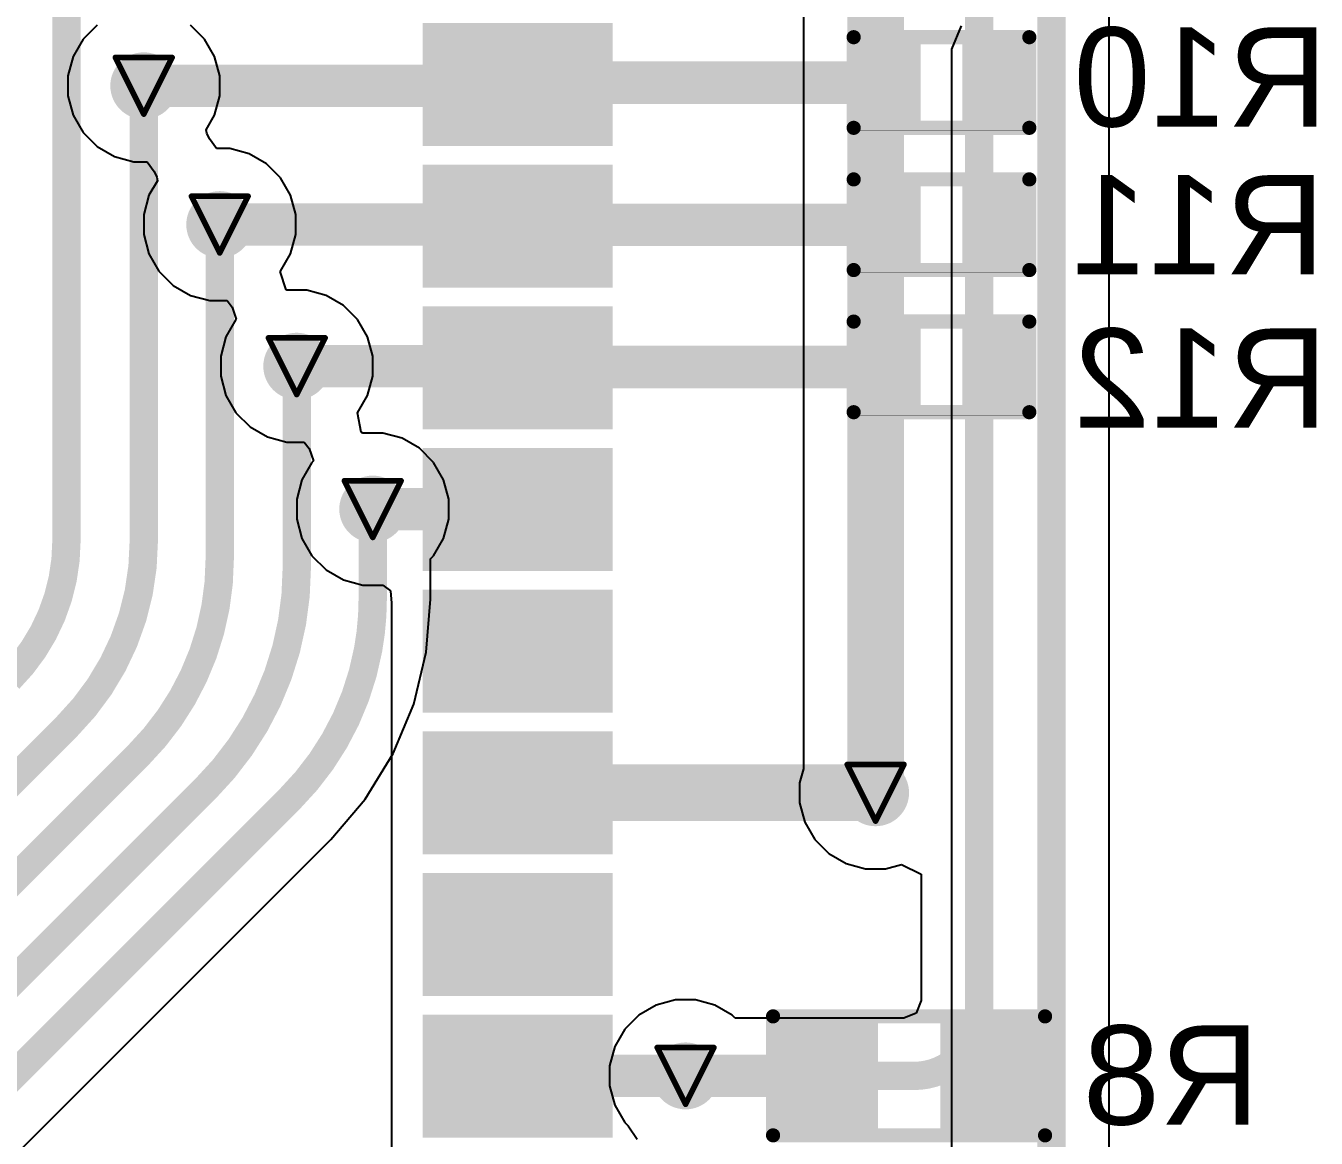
# Model space of a CAD drawing. Header units: inches. Extents: x -18 to 217, y -14 to 159.
# Drawn here: x 14.32 to 25.89, y 51.96 to 61.93 of the extents above; entities that cross this region are included whole.
import ezdxf

# ---------------------------------------------------------------- set-up
doc = ezdxf.new("R2010")
doc.units = ezdxf.units.IN
for name, color, linetype in [('Bottom Layer', 5, 'Continuous'), ('Bottom Overlay', 54, 'Continuous'), ('Bottom Paste', 16, 'Continuous'), ('Bottom Solder', 6, 'Continuous'), ('Drill Drawing', 1, 'Continuous'), ('Top Layer', 1, 'Continuous'), ('Via Holes', 16, 'Continuous')]:
    doc.layers.add(name, color=color, linetype=linetype)
doc.styles.add('Arial', font='', dxfattribs={"height": 0.2})
doc.styles.get('Arial').set_extended_font_data('Arial')

# ---------------------------------------------------------------- blocks, each defined once
blk = doc.blocks.new('41_SMD_UFL_M______B_3')
at = {"layer": 'Bottom Layer'}
for points in [[(-3.989998369999999, 9.62999979), (-3.989998369999999, 8.13000025), (-4.88999911, 8.13000025), (-4.88999911, 9.62999979)], [(-2.71999837, 9.62999979), (-2.71999837, 8.13000025), (-3.61999911, 8.13000025), (-3.61999911, 9.62999979)], [(-1.44999837, 9.62999979), (-1.44999837, 8.13000025), (-2.34999911, 8.13000025), (-2.34999911, 9.62999979)], [(-0.1799983700000001, 9.62999979), (-0.1799983699999999, 8.13000025), (-1.07999911, 8.13000025), (-1.07999911, 9.62999979)], [(1.09000163, 9.62999979), (1.09000163, 8.13000025), (0.1900008900000001, 8.13000025), (0.1900008899999999, 9.62999979)], [(2.36000163, 9.62999979), (2.36000163, 8.13000025), (1.46000089, 8.13000025), (1.46000089, 9.62999979)], [(3.63000163, 9.62999979), (3.63000163, 8.13000025), (2.73000089, 8.13000025), (2.73000089, 9.62999979)], [(4.900001629999999, 9.62999979), (4.900001629999999, 8.13000025), (4.00000089, 8.13000025), (4.00000089, 9.62999979)]]:
    blk.add_hatch(color=5, dxfattribs=at).paths.add_polyline_path(points)
at = {"layer": 'Bottom Paste'}
for points in [[(-3.989998369999999, 9.62999979), (-3.989998369999999, 8.13000025), (-4.88999911, 8.13000025), (-4.88999911, 9.62999979)], [(-2.71999837, 9.62999979), (-2.71999837, 8.13000025), (-3.61999911, 8.13000025), (-3.61999911, 9.62999979)], [(-1.44999837, 9.62999979), (-1.44999837, 8.13000025), (-2.34999911, 8.13000025), (-2.34999911, 9.62999979)], [(-0.1799983700000001, 9.62999979), (-0.1799983699999999, 8.13000025), (-1.07999911, 8.13000025), (-1.07999911, 9.62999979)], [(1.09000163, 9.62999979), (1.09000163, 8.13000025), (0.1900008900000001, 8.13000025), (0.1900008899999999, 9.62999979)], [(2.36000163, 9.62999979), (2.36000163, 8.13000025), (1.46000089, 8.13000025), (1.46000089, 9.62999979)], [(3.63000163, 9.62999979), (3.63000163, 8.13000025), (2.73000089, 8.13000025), (2.73000089, 9.62999979)], [(4.900001629999999, 9.62999979), (4.900001629999999, 8.13000025), (4.00000089, 8.13000025), (4.00000089, 9.62999979)]]:
    blk.add_hatch(color=16, dxfattribs=at).paths.add_polyline_path(points)
at = {"layer": 'Bottom Solder'}
for points in [[(-3.88839837, 9.731599789999999), (-3.88839837, 8.02840025), (-4.991599109999999, 8.02840025), (-4.991599109999999, 9.731599789999999)], [(-2.61839837, 9.731599789999999), (-2.61839837, 8.02840025), (-3.72159911, 8.02840025), (-3.72159911, 9.731599789999999)], [(-1.34839837, 9.731599789999999), (-1.34839837, 8.02840025), (-2.45159911, 8.02840025), (-2.45159911, 9.731599789999999)], [(-0.0783983700000001, 9.731599789999999), (-0.0783983699999999, 8.02840025), (-1.18159911, 8.02840025), (-1.18159911, 9.731599789999999)], [(1.19160163, 9.731599789999999), (1.19160163, 8.02840025), (0.0884008900000001, 8.02840025), (0.0884008899999999, 9.731599789999999)], [(2.46160163, 9.731599789999999), (2.46160163, 8.02840025), (1.35840089, 8.02840025), (1.35840089, 9.731599789999999)], [(3.73160163, 9.731599789999999), (3.73160163, 8.02840025), (2.62840089, 8.02840025), (2.62840089, 9.731599789999999)], [(5.00160163, 9.731599789999999), (5.00160163, 8.02840025), (3.89840089, 8.02840025), (3.89840089, 9.731599789999999)]]:
    blk.add_hatch(color=6, dxfattribs=at).paths.add_polyline_path(points)
blk = doc.blocks.new('R___0402_B_58')
at = {"layer": 'Bottom Layer'}
for points in [[(-0.24129746, 0.3175), (-0.24129746, -0.3175), (-0.69849746, -0.3175), (-0.69849746, 0.3175)], [(0.69849746, 0.3175), (0.69849746, -0.3175), (0.24129746, -0.3175), (0.24129746, 0.3175)]]:
    blk.add_hatch(color=5, dxfattribs=at).paths.add_polyline_path(points)
at = {"layer": 'Bottom Paste'}
for points in [[(-0.24129746, 0.3175), (-0.24129746, -0.3175), (-0.69849746, -0.3175), (-0.69849746, 0.3175)], [(0.69849746, 0.3175), (0.69849746, -0.3175), (0.24129746, -0.3175), (0.24129746, 0.3175)]]:
    blk.add_hatch(color=16, dxfattribs=at).paths.add_polyline_path(points)
at = {"layer": 'Bottom Solder'}
for points in [[(-0.1862963, 0.37250116), (-0.1862962999999999, -0.37250116), (-0.7534986199999999, -0.37250116), (-0.7534986199999999, 0.37250116)], [(0.7534986199999999, 0.37250116), (0.7534986199999999, -0.37250116), (0.1862963, -0.37250116), (0.1862962999999999, 0.37250116)]]:
    blk.add_hatch(color=6, dxfattribs=at).paths.add_polyline_path(points)
at = {"layer": 'Bottom Overlay'}
for points, const_width in [([(-0.7874, 0.4064), (-0.7874, -0.4064)], 0.127), ([(0.7874, 0.4064), (-0.7874, 0.4064)], 0.127), ([(0.7874, 0.4064), (0.7874, -0.4064)], 0.127), ([(0.8128025399999999, 0.4318), (-0.8128025399999999, 0.4318)], 0.0032258), ([(0.7874, -0.4064), (-0.7874, -0.4064)], 0.127)]:
    blk.add_lwpolyline(points, dxfattribs=dict(at, const_width=const_width))
for points, const_width in [([(-0.8191499999999999, 0.4064, 1), (-0.7556499999999999, 0.4064, 1)], 0.0635), ([(-0.8191499999999999, 0.4064, 1), (-0.7556499999999999, 0.4064, 1)], 0.0635), ([(0.7556499999999999, 0.4064, 1), (0.8191499999999999, 0.4064, 1)], 0.0635), ([(0.7556499999999999, 0.4064, 1), (0.8191499999999999, 0.4064, 1)], 0.0635), ([(-0.8136077199999999, 0.4318, 1), (-0.81199736, 0.4318, 1)], 0.0016129), ([(0.81199736, 0.4318, 1), (0.8136077199999999, 0.4318, 1)], 0.0016129), ([(-0.8191499999999999, -0.4064, 1), (-0.7556499999999999, -0.4064, 1)], 0.0635), ([(-0.8191499999999999, -0.4064, 1), (-0.7556499999999999, -0.4064, 1)], 0.0635), ([(0.7556499999999999, -0.4064, 1), (0.8191499999999999, -0.4064, 1)], 0.0635), ([(0.7556499999999999, -0.4064, 1), (0.8191499999999999, -0.4064, 1)], 0.0635)]:
    blk.add_lwpolyline(points, format="xyb", close=True, dxfattribs=dict(at, const_width=const_width))
blk = doc.blocks.new('R___0402_B_59')
at = {"layer": 'Bottom Layer'}
for points in [[(-0.24130508, 0.31749746), (-0.2413050799999999, -0.31750254), (-0.6985050799999999, -0.31750254), (-0.6985050799999999, 0.31749746)], [(0.69849746, 0.3175), (0.69849746, -0.3175), (0.24129746, -0.3175), (0.24129746, 0.3175)]]:
    blk.add_hatch(color=5, dxfattribs=at).paths.add_polyline_path(points)
at = {"layer": 'Bottom Paste'}
for points in [[(-0.24130508, 0.31749746), (-0.2413050799999999, -0.31750254), (-0.6985050799999999, -0.31750254), (-0.6985050799999999, 0.31749746)], [(0.69849746, 0.3175), (0.69849746, -0.3175), (0.24129746, -0.3175), (0.24129746, 0.3175)]]:
    blk.add_hatch(color=16, dxfattribs=at).paths.add_polyline_path(points)
at = {"layer": 'Bottom Solder'}
for points in [[(-0.18630392, 0.3724986199999999), (-0.18630392, -0.3725037), (-0.75350624, -0.3725037), (-0.75350624, 0.3724986199999999)], [(0.7534986199999999, 0.37250116), (0.7534986199999999, -0.37250116), (0.1862963, -0.37250116), (0.1862962999999999, 0.37250116)]]:
    blk.add_hatch(color=6, dxfattribs=at).paths.add_polyline_path(points)
at = {"layer": 'Bottom Overlay'}
for points, const_width in [([(0.78739746, 0.4064), (-0.7874050799999999, 0.40640254)], 0.127), ([(-0.7874050799999999, 0.40640254), (-0.7874050799999999, -0.40640254)], 0.127), ([(0.78739746, 0.4064), (0.78739746, -0.4064)], 0.127), ([(0.8128025399999999, 0.4318), (-0.8128025399999999, 0.4318)], 0.0032258), ([(0.78739746, -0.4064), (-0.7874050799999999, -0.40640254)], 0.127)]:
    blk.add_lwpolyline(points, dxfattribs=dict(at, const_width=const_width))
for points, const_width in [([(-0.8191550799999999, 0.40640254, 1), (-0.75565508, 0.40640254, 1)], 0.0635), ([(-0.8191550799999999, 0.40640254, 1), (-0.75565508, 0.40640254, 1)], 0.0635), ([(0.7556474599999999, 0.4064, 1), (0.8191474599999999, 0.4064, 1)], 0.0635), ([(0.7556474599999999, 0.4064, 1), (0.8191474599999999, 0.4064, 1)], 0.0635), ([(-0.8136077199999999, 0.4318, 1), (-0.81199736, 0.4318, 1)], 0.0016129), ([(0.81199736, 0.4318, 1), (0.8136077199999999, 0.4318, 1)], 0.0016129), ([(-0.8191550799999999, -0.40640254, 1), (-0.75565508, -0.40640254, 1)], 0.0635), ([(-0.8191550799999999, -0.40640254, 1), (-0.75565508, -0.40640254, 1)], 0.0635), ([(0.7556474599999999, -0.4064, 1), (0.8191474599999999, -0.4064, 1)], 0.0635), ([(0.7556474599999999, -0.4064, 1), (0.8191474599999999, -0.4064, 1)], 0.0635)]:
    blk.add_lwpolyline(points, format="xyb", close=True, dxfattribs=dict(at, const_width=const_width))
blk = doc.blocks.new('R___0402_B_60')
at = {"layer": 'Bottom Layer'}
for points in [[(-0.24129746, 0.3175), (-0.24129746, -0.3175), (-0.69849746, -0.3175), (-0.69849746, 0.3175)], [(0.69849746, 0.3175), (0.69849746, -0.3175), (0.24129746, -0.3175), (0.24129746, 0.3175)]]:
    blk.add_hatch(color=5, dxfattribs=at).paths.add_polyline_path(points)
at = {"layer": 'Bottom Paste'}
for points in [[(-0.24129746, 0.3175), (-0.24129746, -0.3175), (-0.69849746, -0.3175), (-0.69849746, 0.3175)], [(0.69849746, 0.3175), (0.69849746, -0.3175), (0.24129746, -0.3175), (0.24129746, 0.3175)]]:
    blk.add_hatch(color=16, dxfattribs=at).paths.add_polyline_path(points)
at = {"layer": 'Bottom Solder'}
for points in [[(-0.1862963, 0.37250116), (-0.1862962999999999, -0.37250116), (-0.7534986199999999, -0.37250116), (-0.7534986199999999, 0.37250116)], [(0.7534986199999999, 0.37250116), (0.7534986199999999, -0.37250116), (0.1862963, -0.37250116), (0.1862962999999999, 0.37250116)]]:
    blk.add_hatch(color=6, dxfattribs=at).paths.add_polyline_path(points)
at = {"layer": 'Bottom Overlay'}
for points, const_width in [([(-0.7874, 0.4064), (-0.7874, -0.4064)], 0.127), ([(0.7874, 0.4064), (-0.7874, 0.4064)], 0.127), ([(0.7874, 0.4064), (0.7874, -0.4064)], 0.127), ([(0.8128025399999999, 0.4318), (-0.8128025399999999, 0.4318)], 0.0032258), ([(0.7874, -0.4064), (-0.7874, -0.4064)], 0.127)]:
    blk.add_lwpolyline(points, dxfattribs=dict(at, const_width=const_width))
for points, const_width in [([(-0.8191499999999999, 0.4064, 1), (-0.7556499999999999, 0.4064, 1)], 0.0635), ([(-0.8191499999999999, 0.4064, 1), (-0.7556499999999999, 0.4064, 1)], 0.0635), ([(0.7556499999999999, 0.4064, 1), (0.8191499999999999, 0.4064, 1)], 0.0635), ([(0.7556499999999999, 0.4064, 1), (0.8191499999999999, 0.4064, 1)], 0.0635), ([(-0.8136077199999999, 0.4318, 1), (-0.81199736, 0.4318, 1)], 0.0016129), ([(0.81199736, 0.4318, 1), (0.8136077199999999, 0.4318, 1)], 0.0016129), ([(-0.8191499999999999, -0.4064, 1), (-0.7556499999999999, -0.4064, 1)], 0.0635), ([(-0.8191499999999999, -0.4064, 1), (-0.7556499999999999, -0.4064, 1)], 0.0635), ([(0.7556499999999999, -0.4064, 1), (0.8191499999999999, -0.4064, 1)], 0.0635), ([(0.7556499999999999, -0.4064, 1), (0.8191499999999999, -0.4064, 1)], 0.0635)]:
    blk.add_lwpolyline(points, format="xyb", close=True, dxfattribs=dict(at, const_width=const_width))
blk = doc.blocks.new('R___0603_B_62')
at = {"layer": 'Bottom Layer'}
for points in [[(-1.143, -0.4445), (-1.143, 0.4445), (-0.3809999999999999, 0.4445), (-0.3809999999999999, -0.4445)], [(0.3809999999999999, -0.4445), (0.3809999999999999, 0.4445), (1.143, 0.4445), (1.143, -0.4445)]]:
    blk.add_hatch(color=5, dxfattribs=at).paths.add_polyline_path(points)
at = {"layer": 'Bottom Paste'}
for points in [[(-1.143, -0.4445), (-1.143, 0.4445), (-0.3809999999999999, 0.4445), (-0.3809999999999999, -0.4445)], [(0.3809999999999999, -0.4445), (0.3809999999999999, 0.4445), (1.143, 0.4445), (1.143, -0.4445)]]:
    blk.add_hatch(color=16, dxfattribs=at).paths.add_polyline_path(points)
at = {"layer": 'Bottom Solder'}
for points in [[(-1.2446, -0.5460999999999999), (-1.2446, 0.5460999999999999), (-0.2794, 0.5460999999999999), (-0.2794, -0.5460999999999999)], [(0.2794, -0.5460999999999999), (0.2794, 0.5460999999999999), (1.2446, 0.5460999999999999), (1.2446, -0.5460999999999999)]]:
    blk.add_hatch(color=6, dxfattribs=at).paths.add_polyline_path(points)
at = {"layer": 'Bottom Overlay', "const_width": 0.127}
for points in [[(-1.21920254, 0.53339238), (1.2192, 0.53340508)], [(-1.21920254, -0.53339238), (-1.21920254, 0.53339238)], [(1.2192, 0.53340508), (1.21920254, -0.53339238)], [(-1.21920254, -0.53339238), (1.21920254, -0.53339238)]]:
    blk.add_lwpolyline(points, dxfattribs=at)
at = {"layer": 'Bottom Overlay', "const_width": 0.0635}
for points in [[(-1.25095254, 0.53339238, 1), (-1.18745254, 0.53339238, 1)], [(-1.25095254, 0.53339238, 1), (-1.18745254, 0.53339238, 1)], [(1.18745, 0.53340508, 1), (1.25095, 0.53340508, 1)], [(1.18745, 0.53340508, 1), (1.25095, 0.53340508, 1)], [(-1.25095254, -0.53339238, 1), (-1.18745254, -0.53339238, 1)], [(-1.25095254, -0.53339238, 1), (-1.18745254, -0.53339238, 1)], [(1.18745254, -0.53339238, 1), (1.25095254, -0.53339238, 1)], [(1.18745254, -0.53339238, 1), (1.25095254, -0.53339238, 1)]]:
    blk.add_lwpolyline(points, format="xyb", close=True, dxfattribs=at)

msp = doc.modelspace()

# ---------------------------------------------------------------- hatches: boundary and pattern name
at = {"layer": 'Bottom Layer'}
h = msp.add_hatch(color=5, dxfattribs=at)
edge = h.paths.add_edge_path()
edge.add_arc((15.37519912, 61.3958005), 0.2999994, 0, 360)
h = msp.add_hatch(color=5, dxfattribs=at)
edge = h.paths.add_edge_path()
edge.add_arc((16.05619852, 60.1512005), 0.2999994, 0, 360)
h = msp.add_hatch(color=5, dxfattribs=at)
edge = h.paths.add_edge_path()
edge.add_arc((16.74679912, 58.88120049999999), 0.2999994, 0, 360)
h = msp.add_hatch(color=5, dxfattribs=at)
edge = h.paths.add_edge_path()
edge.add_arc((17.42779852, 57.60000417999999), 0.2999994, 0, 360)
h = msp.add_hatch(color=5, dxfattribs=at)
edge = h.paths.add_edge_path()
edge.add_arc((21.9359988, 55.0560367), 0.2999994, 0, 360)
h = msp.add_hatch(color=5, dxfattribs=at)
edge = h.paths.add_edge_path()
edge.add_arc((20.23222776, 52.51724066), 0.2999994, 0, 360)
at = {"layer": 'Top Layer'}
h = msp.add_hatch(color=1, dxfattribs=at)
edge = h.paths.add_edge_path()
edge.add_arc((15.37519912, 61.3958005), 0.2999994, 0, 360)
h = msp.add_hatch(color=1, dxfattribs=at)
edge = h.paths.add_edge_path()
edge.add_arc((16.05619852, 60.1512005), 0.2999994, 0, 360)
h = msp.add_hatch(color=1, dxfattribs=at)
edge = h.paths.add_edge_path()
edge.add_arc((16.74679912, 58.88120049999999), 0.2999994, 0, 360)
h = msp.add_hatch(color=1, dxfattribs=at)
edge = h.paths.add_edge_path()
edge.add_arc((17.42779852, 57.60000417999999), 0.2999994, 0, 360)
h = msp.add_hatch(color=1, dxfattribs=at)
edge = h.paths.add_edge_path()
edge.add_arc((21.9359988, 55.0560367), 0.2999994, 0, 360)
h = msp.add_hatch(color=1, dxfattribs=at)
edge = h.paths.add_edge_path()
edge.add_arc((20.23222776, 52.51724066), 0.2999994, 0, 360)
at = {"layer": 'Via Holes'}
h = msp.add_hatch(color=7, dxfattribs=at)
edge = h.paths.add_edge_path()
edge.add_arc((15.37519912, 61.3958005), 0.1499997, 0, 360)
h = msp.add_hatch(color=7, dxfattribs=at)
edge = h.paths.add_edge_path()
edge.add_arc((16.05619852, 60.1512005), 0.1499997, 0, 360)
h = msp.add_hatch(color=7, dxfattribs=at)
edge = h.paths.add_edge_path()
edge.add_arc((16.74679912, 58.88120049999999), 0.1499997, 0, 360)
h = msp.add_hatch(color=7, dxfattribs=at)
edge = h.paths.add_edge_path()
edge.add_arc((17.42779852, 57.60000417999999), 0.1499997, 0, 360)
h = msp.add_hatch(color=7, dxfattribs=at)
edge = h.paths.add_edge_path()
edge.add_arc((21.9359988, 55.0560367), 0.1499997, 0, 360)
h = msp.add_hatch(color=7, dxfattribs=at)
edge = h.paths.add_edge_path()
edge.add_arc((20.23222776, 52.51724066), 0.1499997, 0, 360)

# ---------------------------------------------------------------- linework, layer by layer
at = {"layer": 'Bottom Layer'}
for p, q in [((14.95705416, 61.94073718), (14.83026244, 61.81394546)), ((22.70429038, 61.93452179999999), (22.6169855, 61.72373736)), ((14.83026244, 61.81394546), (14.74060806, 61.65865748)), ((22.6169855, 61.72373736), (22.61699058, 61.60966342)), ((14.74060806, 61.65865748), (14.69419972, 61.48545488)), ((22.61699058, 61.60966342), (22.61699058, 61.60966595999999)), ((22.61699058, 61.60966595999999), (22.61699058, 47.3242005)), ((14.69419972, 61.48545488), (14.69419972, 61.30614611999999)), ((14.69419972, 61.30614611999999), (14.74060806, 61.13294351999999)), ((14.74060806, 61.13294351999999), (14.83026244, 60.97765554)), ((14.83026244, 60.97765554), (14.95705416, 60.85086382)), ((14.95705416, 60.85086382), (15.11234214, 60.76120943999999)), ((15.11234214, 60.76120943999999), (15.28554474, 60.7148011)), ((15.28554474, 60.7148011), (15.40526764, 60.7148011)), ((15.40526764, 60.7148011), (15.468473, 60.62806264)), ((15.468473, 60.62806264), (15.49140412, 60.57500458)), ((15.49712928, 60.54486747999999), (15.42160746, 60.41405748)), ((15.49140412, 60.57500458), (15.49712928, 60.54486747999999)), ((15.42160746, 60.41405748), (15.37519912, 60.24085488)), ((15.37519912, 60.24085488), (15.37519912, 60.06154612)), ((15.37519912, 60.06154612), (15.42160746, 59.88834351999999)), ((15.42160746, 59.88834351999999), (15.51126184, 59.73305554)), ((15.51126184, 59.73305554), (15.63805356, 59.60626382)), ((15.63805356, 59.60626382), (15.79334154, 59.51660944)), ((15.79334154, 59.51660944), (15.96654414, 59.4702011)), ((15.96654414, 59.4702011), (16.12126824, 59.4702011)), ((16.12126824, 59.4702011), (16.16666312, 59.41023932)), ((16.16666312, 59.41023932), (16.20430846, 59.30179147999999)), ((16.20186244, 59.29934545999999), (16.11220806, 59.14405748)), ((16.20430846, 59.30179147999999), (16.20186244, 59.29934545999999)), ((16.11220806, 59.14405748), (16.06579972, 58.97085488)), ((16.06579972, 58.97085488), (16.06579972, 58.79154611999999)), ((16.06579972, 58.79154611999999), (16.11220806, 58.61834352)), ((16.11220806, 58.61834352), (16.20186244, 58.46305553999999)), ((16.20186244, 58.46305553999999), (16.32865416, 58.33626381999999)), ((16.32865416, 58.33626381999999), (16.48394214, 58.24660943999999)), ((16.48394214, 58.24660943999999), (16.65714474, 58.20020109999999)), ((16.65714474, 58.20020109999999), (16.81346396, 58.20020109999999)), ((16.81346396, 58.20020109999999), (16.8567227, 58.14410011999999)), ((16.8567227, 58.14410011999999), (16.89708838, 58.03237568)), ((16.88286184, 58.01814913999999), (16.79320746, 57.86286115999999)), ((16.89708838, 58.03237568), (16.88286184, 58.01814913999999)), ((16.79320746, 57.86286115999999), (16.74679912, 57.68965855999999)), ((16.74679912, 57.68965855999999), (16.74679912, 57.5103498)), ((16.74679912, 57.5103498), (16.79320746, 57.3371472)), ((16.79320746, 57.3371472), (16.88286184, 57.18185921999999)), ((16.88286184, 57.18185921999999), (17.00965356, 57.05506749999999)), ((17.00965356, 57.05506749999999), (17.16494154, 56.96541312)), ((17.16494154, 56.96541312), (17.33814414, 56.91900477999999)), ((17.33814414, 56.91900477999999), (17.51745036, 56.91900477999999)), ((17.51745036, 56.91900477999999), (17.58646978, 56.86604324)), ((17.58646978, 56.86604324), (17.59700824, 56.75624919999999)), ((17.59700824, 56.75624919999999), (17.59700824, 55.49504013999999)), ((17.59700824, 55.49504013999999), (17.59700824, 54.22504014)), ((17.59700824, 54.22504014), (17.59700824, 52.95504014)), ((17.59700824, 52.95504014), (17.59700824, 51.68504014))]:
    msp.add_line(p, q, dxfattribs=at)
for points, const_width in [([(15.37519912, 61.3958005), (18.717768, 61.3958005)], 0.3809999999999999), ([(18.717768, 61.3958005), (18.72800674, 61.40603923999999)], 0.3809999999999999), ([(18.72800674, 61.40603923999999), (19.35100778, 61.42420532)], 0.3809999999999999), ([(19.35100778, 61.42420532), (22.05705774, 61.42420532)], 0.3809999999999999), ([(16.05619852, 60.1512005), (18.71284548, 60.1512005)], 0.3809999999999999), ([(18.71284548, 60.1512005), (18.72800674, 60.13603924)], 0.3809999999999999), ([(18.72800674, 60.13603924), (19.35100778, 60.14941996)], 0.3809999999999999), ([(19.35100778, 60.14941996), (22.05705774, 60.14941996)], 0.3809999999999999), ([(16.74679912, 58.88120049999999), (18.71284548, 58.88120049999999)], 0.3809999999999999), ([(18.71284548, 58.88120049999999), (18.72800674, 58.86603924)], 0.3809999999999999), ([(18.72800674, 58.86603924), (19.35100778, 58.87464476)], 0.3809999999999999), ([(19.35100778, 58.87464476), (22.05705774, 58.87464476)], 0.3809999999999999), ([(17.42779852, 57.60000417999999), (18.7240418, 57.60000417999999)], 0.3809999999999999), ([(18.72800928, 55.0560367), (21.9359988, 55.0560367)], 0.508), ([(18.72800674, 55.05603923999999), (18.72800928, 55.0560367)], 0.254), ([(18.72800674, 52.51603924), (18.72920816, 52.51724066)], 0.3809999999999999), ([(18.72920816, 52.51724066), (20.23222776, 52.51724066)], 0.3809999999999999), ([(20.23222776, 52.51724066), (21.21999058, 52.51724066)], 0.3809999999999999), ([(21.21999058, 52.51724066), (21.47399058, 52.51741591999999)], 0.3809999999999999)]:
    msp.add_lwpolyline(points, dxfattribs=dict(at, const_width=const_width))
for points, const_width in [([(15.27994912, 61.3958005, 1), (15.47044912, 61.3958005, 1)], 0.1905), ([(18.622518, 61.3958005, 1), (18.813018, 61.3958005, 1)], 0.1905), ([(18.622518, 61.3958005, 1), (18.813018, 61.3958005, 1)], 0.1905), ([(18.63275674, 61.40603923999999, 1), (18.82325674, 61.40603923999999, 1)], 0.1905), ([(18.63275674, 61.40603923999999, 1), (18.82325674, 61.40603923999999, 1)], 0.1905), ([(19.25575778, 61.42420532, 1), (19.44625778, 61.42420532, 1)], 0.1905), ([(19.25575778, 61.42420532, 1), (19.44625778, 61.42420532, 1)], 0.1905), ([(21.96180774, 61.42420532, 1), (22.15230774, 61.42420532, 1)], 0.1905), ([(15.96094852, 60.1512005, 1), (16.15144852, 60.1512005, 1)], 0.1905), ([(18.61759548, 60.1512005, 1), (18.80809548, 60.1512005, 1)], 0.1905), ([(18.61759548, 60.1512005, 1), (18.80809548, 60.1512005, 1)], 0.1905), ([(18.63275674, 60.13603924, 1), (18.82325674, 60.13603924, 1)], 0.1905), ([(18.63275674, 60.13603924, 1), (18.82325674, 60.13603924, 1)], 0.1905), ([(19.25575778, 60.14941996, 1), (19.44625778, 60.14941996, 1)], 0.1905), ([(19.25575778, 60.14941996, 1), (19.44625778, 60.14941996, 1)], 0.1905), ([(21.96180774, 60.14941996, 1), (22.15230774, 60.14941996, 1)], 0.1905), ([(16.65154912, 58.88120049999999, 1), (16.84204912, 58.88120049999999, 1)], 0.1905), ([(18.61759548, 58.88120049999999, 1), (18.80809548, 58.88120049999999, 1)], 0.1905), ([(18.61759548, 58.88120049999999, 1), (18.80809548, 58.88120049999999, 1)], 0.1905), ([(18.63275674, 58.86603924, 1), (18.82325674, 58.86603924, 1)], 0.1905), ([(18.63275674, 58.86603924, 1), (18.82325674, 58.86603924, 1)], 0.1905), ([(19.25575778, 58.87464476, 1), (19.44625778, 58.87464476, 1)], 0.1905), ([(19.25575778, 58.87464476, 1), (19.44625778, 58.87464476, 1)], 0.1905), ([(21.96180774, 58.87464476, 1), (22.15230774, 58.87464476, 1)], 0.1905), ([(17.33254852, 57.60000417999999, 1), (17.52304852, 57.60000417999999, 1)], 0.1905), ([(18.6287918, 57.60000417999999, 1), (18.8192918, 57.60000417999999, 1)], 0.1905), ([(18.60100928, 55.0560367, 1), (18.85500928, 55.0560367, 1)], 0.254), ([(21.8089988, 55.0560367, 1), (22.0629988, 55.0560367, 1)], 0.254), ([(18.66450674, 55.05603923999999, 1), (18.79150674, 55.05603923999999, 1)], 0.127), ([(18.66450928, 55.0560367, 1), (18.79150928, 55.0560367, 1)], 0.127), ([(18.63275674, 52.51603924, 1), (18.82325674, 52.51603924, 1)], 0.1905), ([(18.63395816, 52.51724066, 1), (18.82445816, 52.51724066, 1)], 0.1905), ([(18.63395816, 52.51724066, 1), (18.82445816, 52.51724066, 1)], 0.1905), ([(20.13697776, 52.51724066, 1), (20.32747776, 52.51724066, 1)], 0.1905), ([(20.13697776, 52.51724066, 1), (20.32747776, 52.51724066, 1)], 0.1905), ([(21.12474058, 52.51724066, 1), (21.31524058, 52.51724066, 1)], 0.1905), ([(21.12474058, 52.51724066, 1), (21.31524058, 52.51724066, 1)], 0.1905), ([(21.37874058, 52.51741591999999, 1), (21.56924058, 52.51741591999999, 1)], 0.1905)]:
    msp.add_lwpolyline(points, format="xyb", close=True, dxfattribs=dict(at, const_width=const_width))
at = {"layer": 'Drill Drawing', "const_width": 0.0508}
for points in [[(15.12119912, 61.64980049999999), (15.62919912, 61.64980049999999)], [(15.12119912, 61.64980049999999), (15.37519912, 61.1418005)], [(15.37519912, 61.1418005), (15.62919912, 61.64980049999999)], [(15.80219852, 60.40520049999999), (16.31019852, 60.40520049999999)], [(15.80219852, 60.40520049999999), (16.05619852, 59.8972005)], [(16.05619852, 59.8972005), (16.31019852, 60.40520049999999)], [(16.49279912, 59.1352005), (17.00079912, 59.1352005)], [(16.49279912, 59.1352005), (16.74679912, 58.6272005)], [(16.74679912, 58.6272005), (17.00079912, 59.1352005)], [(17.17379852, 57.85400418), (17.68179852, 57.85400418)], [(17.17379852, 57.85400418), (17.42779852, 57.34600417999999)], [(17.42779852, 57.34600417999999), (17.68179852, 57.85400418)], [(21.6819988, 55.31003669999999), (22.1899988, 55.31003669999999)], [(21.6819988, 55.31003669999999), (21.9359988, 54.8020367)], [(21.9359988, 54.8020367), (22.1899988, 55.31003669999999)], [(19.97822776, 52.77124065999999), (20.48622776, 52.77124065999999)], [(19.97822776, 52.77124065999999), (20.23222776, 52.26324065999999)], [(20.23222776, 52.26324065999999), (20.48622776, 52.77124065999999)]]:
    msp.add_lwpolyline(points, dxfattribs=at)
at = {"layer": 'Drill Drawing', "const_width": 0.0254}
for points in [[(15.10849912, 61.64980049999999, 1), (15.13389912, 61.64980049999999, 1)], [(15.10849912, 61.64980049999999, 1), (15.13389912, 61.64980049999999, 1)], [(15.61649912, 61.64980049999999, 1), (15.64189912, 61.64980049999999, 1)], [(15.61649912, 61.64980049999999, 1), (15.64189912, 61.64980049999999, 1)], [(15.36249912, 61.1418005, 1), (15.38789912, 61.1418005, 1)], [(15.36249912, 61.1418005, 1), (15.38789912, 61.1418005, 1)], [(15.78949852, 60.40520049999999, 1), (15.81489852, 60.40520049999999, 1)], [(15.78949852, 60.40520049999999, 1), (15.81489852, 60.40520049999999, 1)], [(16.29749852, 60.40520049999999, 1), (16.32289852, 60.40520049999999, 1)], [(16.29749852, 60.40520049999999, 1), (16.32289852, 60.40520049999999, 1)], [(16.04349852, 59.8972005, 1), (16.06889852, 59.8972005, 1)], [(16.04349852, 59.8972005, 1), (16.06889852, 59.8972005, 1)], [(16.48009912, 59.1352005, 1), (16.50549912, 59.1352005, 1)], [(16.48009912, 59.1352005, 1), (16.50549912, 59.1352005, 1)], [(16.98809912, 59.1352005, 1), (17.01349912, 59.1352005, 1)], [(16.98809912, 59.1352005, 1), (17.01349912, 59.1352005, 1)], [(16.73409912, 58.6272005, 1), (16.75949912, 58.6272005, 1)], [(16.73409912, 58.6272005, 1), (16.75949912, 58.6272005, 1)], [(17.16109852, 57.85400418, 1), (17.18649852, 57.85400418, 1)], [(17.16109852, 57.85400418, 1), (17.18649852, 57.85400418, 1)], [(17.66909852, 57.85400418, 1), (17.69449852, 57.85400418, 1)], [(17.66909852, 57.85400418, 1), (17.69449852, 57.85400418, 1)], [(17.41509852, 57.34600417999999, 1), (17.44049852, 57.34600417999999, 1)], [(17.41509852, 57.34600417999999, 1), (17.44049852, 57.34600417999999, 1)], [(21.6692988, 55.31003669999999, 1), (21.6946988, 55.31003669999999, 1)], [(21.6692988, 55.31003669999999, 1), (21.6946988, 55.31003669999999, 1)], [(22.1772988, 55.31003669999999, 1), (22.2026988, 55.31003669999999, 1)], [(22.1772988, 55.31003669999999, 1), (22.2026988, 55.31003669999999, 1)], [(21.9232988, 54.8020367, 1), (21.9486988, 54.8020367, 1)], [(21.9232988, 54.8020367, 1), (21.9486988, 54.8020367, 1)], [(19.96552776, 52.77124065999999, 1), (19.99092776, 52.77124065999999, 1)], [(19.96552776, 52.77124065999999, 1), (19.99092776, 52.77124065999999, 1)], [(20.47352776, 52.77124065999999, 1), (20.49892776, 52.77124065999999, 1)], [(20.47352776, 52.77124065999999, 1), (20.49892776, 52.77124065999999, 1)], [(20.21952776, 52.26324065999999, 1), (20.24492776, 52.26324065999999, 1)], [(20.21952776, 52.26324065999999, 1), (20.24492776, 52.26324065999999, 1)]]:
    msp.add_lwpolyline(points, format="xyb", close=True, dxfattribs=at)
at = {"layer": 'Top Layer'}
for p, q in [((24.03119146, 51.82550976), (24.03119146, 70.83264218)), ((21.28855788, 65.76010216), (21.28855788, 55.27093593999999)), ((15.9201358, 61.81394546), (15.79334408, 61.94073718)), ((16.00979018, 61.65865748), (15.9201358, 61.81394546)), ((16.05619852, 61.48545488), (16.00979018, 61.65865748)), ((16.05619852, 61.30614611999999), (16.05619852, 61.48545488)), ((16.00979018, 61.13294351999999), (16.05619852, 61.30614611999999)), ((15.93426836, 61.00213351999999), (16.00979018, 61.13294351999999)), ((15.93999352, 60.97199642), (15.93426836, 61.00213351999999)), ((15.96292464, 60.91893836), (15.93999352, 60.97199642)), ((16.02613, 60.8321999), (15.96292464, 60.91893836)), ((16.1458529, 60.8321999), (16.02613, 60.8321999)), ((16.3190555, 60.78579156), (16.1458529, 60.8321999)), ((16.47434348, 60.69613718), (16.3190555, 60.78579156)), ((16.6011352, 60.56934546), (16.47434348, 60.69613718)), ((16.69078958, 60.41405748), (16.6011352, 60.56934546)), ((16.73719792, 60.24085488), (16.69078958, 60.41405748)), ((16.73719792, 60.06154612), (16.73719792, 60.24085488)), ((16.69078958, 59.88834351999999), (16.73719792, 60.06154612)), ((16.6011352, 59.73305554), (16.69078958, 59.88834351999999)), ((16.59868918, 59.73060952), (16.6011352, 59.73305554)), ((16.6526972, 59.56561366), (16.59868918, 59.73060952)), ((16.65714728, 59.56219989999999), (16.6526972, 59.56561366)), ((16.8364535, 59.56219989999999), (16.65714728, 59.56219989999999)), ((17.0096561, 59.51579156), (16.8364535, 59.56219989999999)), ((17.16494408, 59.42613717999999), (17.0096561, 59.51579156)), ((17.2917358, 59.29934545999999), (17.16494408, 59.42613717999999)), ((17.38139018, 59.14405748), (17.2917358, 59.29934545999999)), ((17.42779852, 58.97085488), (17.38139018, 59.14405748)), ((17.42779852, 58.79154611999999), (17.42779852, 58.97085488)), ((17.38139018, 58.61834352), (17.42779852, 58.79154611999999)), ((17.2917358, 58.46305808), (17.38139018, 58.61834352)), ((17.32533238, 58.29083591999999), (17.2917358, 58.46305808)), ((17.33814668, 58.28100358), (17.32533238, 58.29083591999999)), ((17.5174529, 58.28100358), (17.33814668, 58.28100358)), ((17.6906555, 58.23459523999999), (17.5174529, 58.28100358)), ((17.84594348, 58.14494085999999), (17.6906555, 58.23459523999999)), ((17.9727352, 58.01814913999999), (17.84594348, 58.14494085999999)), ((18.06238958, 57.86286115999999), (17.9727352, 58.01814913999999)), ((18.10879792, 57.68965855999999), (18.06238958, 57.86286115999999)), ((18.10879792, 57.5103498), (18.10879792, 57.68965855999999)), ((18.06238958, 57.3371472), (18.10879792, 57.5103498)), ((17.9727352, 57.18185921999999), (18.06238958, 57.3371472)), ((17.94575024, 57.15487425999999), (17.9727352, 57.18185921999999)), ((17.94575024, 56.79584017999999), (17.94575024, 57.15487425999999)), ((17.90758166, 56.3175531), (17.94487902, 56.7914663)), ((17.94487902, 56.7914663), (17.94575024, 56.79584017999999)), ((17.7955829, 55.85104399999999), (17.90758166, 56.3175531)), ((17.61198408, 55.40779876), (17.7955829, 55.85104399999999)), ((17.36130894, 54.99872921999999), (17.61198408, 55.40779876)), ((21.28855788, 55.27093593999999), (21.2549994, 55.14569108)), ((21.2549994, 55.14569108), (21.2549994, 54.96638231999999)), ((17.05258718, 54.63726436), (17.36130894, 54.99872921999999)), ((21.2549994, 54.96638231999999), (21.30140774, 54.79317971999999)), ((21.30140774, 54.79317971999999), (21.39106212, 54.63789174)), ((16.9714799, 54.55492263999999), (17.05009798, 54.63354072)), ((17.05009798, 54.63354072), (17.05258718, 54.63726436)), ((21.39106212, 54.63789174), (21.51785384, 54.51110002)), ((14.23044398, 51.81388926), (16.9714799, 54.55492263999999)), ((21.51785384, 54.51110002), (21.67314182, 54.42144563999999)), ((21.67314182, 54.42144563999999), (21.84634442, 54.3750373)), ((21.84634442, 54.3750373), (22.02565318, 54.3750373)), ((22.02565318, 54.3750373), (22.16748678, 54.41304078)), ((22.16748678, 54.41304078), (22.34528932, 54.32675444)), ((22.34528932, 54.32675444), (22.34528932, 53.1919815)), ((19.96937078, 53.15183172), (19.8140828, 53.06217734)), ((20.14257338, 53.19824006), (19.96937078, 53.15183172)), ((20.32188214, 53.19824006), (20.14257338, 53.19824006)), ((20.49508474, 53.15183172), (20.32188214, 53.19824006)), ((20.65037272, 53.06217734), (20.49508474, 53.15183172)), ((22.34528932, 53.1919815), (22.30003414, 53.08044756)), ((19.8140828, 53.06217734), (19.68729108, 52.93538562)), ((20.67735768, 53.03519238), (20.65037272, 53.06217734)), ((22.1885002, 53.03519238), (20.67735768, 53.03519238)), ((22.30003414, 53.08044756), (22.1885002, 53.03519238)), ((19.68729108, 52.93538562), (19.5976367, 52.78009763999999)), ((19.5976367, 52.78009763999999), (19.55122836, 52.60689504)), ((19.55122836, 52.60689504), (19.55122836, 52.42758628)), ((19.55122836, 52.42758628), (19.5976367, 52.25438368)), ((19.5976367, 52.25438368), (19.68729108, 52.0990957)), ((19.68729108, 52.0990957), (19.71769234, 52.06869443999999)), ((19.71769234, 52.06869443999999), (19.79809604, 51.94838734))]:
    msp.add_line(p, q, dxfattribs=at)
for points, const_width in [([(22.86324104, 53.09880922), (22.86324104, 71.51085266)], 0.254), ([(23.51323974, 51.82550976), (23.51323974, 70.83264218)], 0.254), ([(21.9359988, 55.0560367), (21.9359988, 65.9750014)], 0.508), ([(14.6820001, 57.3164335), (14.6820001, 64.35000592)], 0.254), ([(15.37519912, 57.31223487999999), (15.37519912, 61.3958005)], 0.254), ([(16.05619852, 57.15728726), (16.05619852, 60.1512005)], 0.254), ([(16.74679912, 57.07018049999999), (16.74679912, 58.88120049999999)], 0.254), ([(17.42779852, 56.79584017999999), (17.42779852, 57.60000417999999)], 0.254), ([(16.05619598, 57.15568197999999), (16.05619852, 57.15728726)], 0.254), ([(16.74679658, 57.06904511999999), (16.74679912, 57.07018049999999)], 0.254), ([(9.39558192, 50.35994754), (14.68741792, 55.65178354)], 0.254), ([(10.1475921, 50.21458842), (15.32560816, 55.39260448)], 0.254), ([(10.83832732, 50.00180245999999), (15.92707762, 55.09055276)], 0.254), ([(16.60523222, 54.92117031999999), (16.6838503, 54.9997884)], 0.254), ([(13.8641963, 52.18013694), (16.60523222, 54.92117031999999)], 0.254), ([(20.23222776, 52.51724066), (22.28167248, 52.51724066)], 0.254)]:
    msp.add_lwpolyline(points, dxfattribs=dict(at, const_width=const_width))
for points, const_width in [([(15.31169912, 61.3958005, 1), (15.43869912, 61.3958005, 1)], 0.127), ([(15.99269852, 60.1512005, 1), (16.11969852, 60.1512005, 1)], 0.127), ([(16.68329912, 58.88120049999999, 1), (16.81029912, 58.88120049999999, 1)], 0.127), ([(17.36429852, 57.60000417999999, 1), (17.49129852, 57.60000417999999, 1)], 0.127), ([(14.6185001, 57.3164335, 1), (14.7455001, 57.3164335, 1)], 0.127), ([(14.6185001, 57.3164335, 1), (14.7455001, 57.3164335, 1)], 0.127), ([(15.31169912, 57.31223487999999, 1), (15.43869912, 57.31223487999999, 1)], 0.127), ([(15.31169912, 57.31223233999999, 1), (15.43869912, 57.31223233999999, 1)], 0.127), ([(15.99269598, 57.15568197999999, 1), (16.11969598, 57.15568197999999, 1)], 0.127), ([(15.99269852, 57.15728726, 1), (16.11969852, 57.15728726, 1)], 0.127), ([(15.99269852, 57.15728726, 1), (16.11969852, 57.15728726, 1)], 0.127), ([(15.99269852, 57.15568197999999, 1), (16.11969852, 57.15568197999999, 1)], 0.127), ([(16.68329658, 57.06904511999999, 1), (16.81029658, 57.06904511999999, 1)], 0.127), ([(16.68329912, 57.07018049999999, 1), (16.81029912, 57.07018049999999, 1)], 0.127), ([(16.68329912, 57.07018049999999, 1), (16.81029912, 57.07018049999999, 1)], 0.127), ([(16.68329912, 57.06904511999999, 1), (16.81029912, 57.06904511999999, 1)], 0.127), ([(17.36429852, 56.79584017999999, 1), (17.49129852, 56.79584017999999, 1)], 0.127), ([(17.36429852, 56.79584017999999, 1), (17.49129852, 56.79584017999999, 1)], 0.127), ([(17.3236763, 56.34339252, 1), (17.4506763, 56.34339252, 1)], 0.127), ([(17.3236763, 56.34339252, 1), (17.4506763, 56.34339252, 1)], 0.127), ([(14.62391792, 55.65178354, 1), (14.75091792, 55.65178354, 1)], 0.127), ([(14.62391792, 55.65178354, 1), (14.75091792, 55.65178354, 1)], 0.127), ([(15.26210816, 55.39260448, 1), (15.38910816, 55.39260448, 1)], 0.127), ([(15.26210816, 55.39260448, 1), (15.38910816, 55.39260448, 1)], 0.127), ([(21.8089988, 55.0560367, 1), (22.0629988, 55.0560367, 1)], 0.254), ([(15.86357762, 55.09055276, 1), (15.99057762, 55.09055276, 1)], 0.127), ([(15.86357762, 55.09055276, 1), (15.99057762, 55.09055276, 1)], 0.127), ([(16.6203503, 54.9997884, 1), (16.7473503, 54.9997884, 1)], 0.127), ([(16.6203503, 54.9997884, 1), (16.7473503, 54.9997884, 1)], 0.127), ([(16.54173222, 54.92117031999999, 1), (16.66873222, 54.92117031999999, 1)], 0.127), ([(16.54173222, 54.92117031999999, 1), (16.66873222, 54.92117031999999, 1)], 0.127), ([(22.79974104, 53.09880922, 1), (22.92674104, 53.09880922, 1)], 0.127), ([(22.79974104, 53.09880922, 1), (22.92674104, 53.09880922, 1)], 0.127), ([(20.16872776, 52.51724066, 1), (20.29572776, 52.51724066, 1)], 0.127), ([(22.21817248, 52.51724066, 1), (22.34517248, 52.51724066, 1)], 0.127), ([(22.21817248, 52.51724066, 1), (22.34517248, 52.51724066, 1)], 0.127)]:
    msp.add_lwpolyline(points, format="xyb", close=True, dxfattribs=dict(at, const_width=const_width))
at = {"layer": 'Top Layer', "const_width": 0.254}
for points in [[(14.6820001, 57.3164335, -0.198912367379658), (14.1689328, 56.07777964)], [(15.37519912, 57.31223233999999, -0.1989121686008813), (14.68741792, 55.65178354)], [(16.05619852, 57.15568197999999, -0.1989870082977101), (15.32560816, 55.39260448)], [(16.74679912, 57.06904511999999, -0.1989571823317408), (15.92707762, 55.09055276)], [(17.42779852, 56.79584017999999, -0.04480117844506), (17.3871763, 56.34339252)], [(17.3871763, 56.34339252, -0.1527499564049288), (16.6838503, 54.9997884)], [(22.86324104, 53.09880922, -0.4142135623730951), (22.28167248, 52.51724066)]]:
    msp.add_lwpolyline(points, format="xyb", dxfattribs=at)

# ---------------------------------------------------------------- block references
for name, p, rotation in [('41_SMD_UFL_M______B_3', (9.848006719999999, 56.9660405), 270), ('R___0402_B_60', (22.5269552, 61.42504097999999), 180), ('R___0402_B_59', (22.52695266, 60.15003718), 180), ('R___0402_B_58', (22.5269552, 58.875041), 180)]:
    msp.add_blockref(name, p, dxfattribs=dict(rotation=rotation))
msp.add_blockref('R___0603_B_62', (22.23599058, 52.51741591999999))

# ---------------------------------------------------------------- texts
at = {"layer": 'Bottom Overlay', "style": 'Arial', "text_generation_flag": 2}
for s, p in [('R10', (25.98783982, 61.03068566)), ('R11', (25.96472328, 59.70568449999999)), ('R12', (25.9878957, 58.33068598)), ('R8', (25.38091444, 52.08068323999999))]:
    msp.add_text(s, height=0.889, dxfattribs=at).set_placement(p)

doc.saveas('drawing.dxf')
